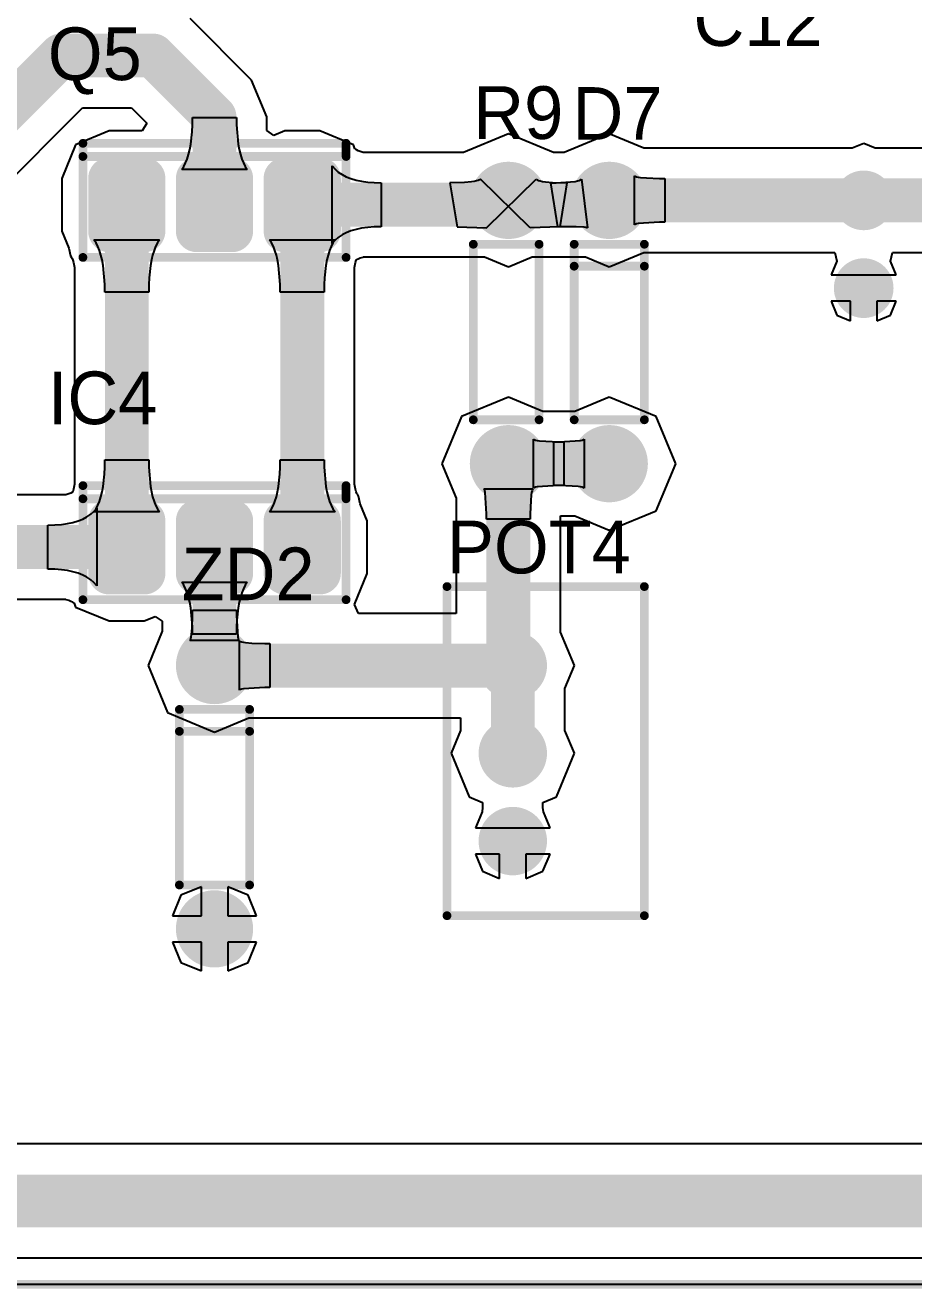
# Model space of a CAD drawing. Extents: x 0.99 to 6.92, y 0.99 to 4.95.
# Drawn here: x 4.919 to 5.932, y 0.995 to 2.434 of the extents above; entities that cross this region are included whole.
import ezdxf

# ---------------------------------------------------------------- set-up
doc = ezdxf.new("R2010")
doc.units = 0
doc.header["$MEASUREMENT"] = 0
for name, color, linetype in [('BOTTOMLAYER', 5, 'CONTINUOUS'), ('BOTTOMSOLDER', 6, 'CONTINUOUS'), ('MECHANICAL1', 6, 'CONTINUOUS'), ('MULTILAYER', 9, 'CONTINUOUS'), ('PADHOLELAYER', 156, 'CONTINUOUS'), ('TOPLAYER', 1, 'CONTINUOUS'), ('TOPOVERLAY', 2, 'CONTINUOUS'), ('TOPSOLDER', 216, 'CONTINUOUS')]:
    doc.layers.add(name, color=color, linetype=linetype)

msp = doc.modelspace()

# ---------------------------------------------------------------- linework, layer by layer
at = {"layer": 'BOTTOMLAYER'}
for p, q in [((5.1771, 2.3721), (5.1071, 2.4421)), ((5.1945, 2.33), (5.1771, 2.3721)), ((4.8321, 2.1879), (4.9847, 2.3405)), ((4.9847, 2.3405), (5.0403, 2.3405)), ((5.0403, 2.3405), (5.0579, 2.3229)), ((5.0579, 2.3229), (5.0525, 2.3141)), ((5.1095, 2.3132), (5.1099, 2.321)), ((5.1099, 2.321), (5.11, 2.3294)), ((5.11, 2.3294), (5.16, 2.3294)), ((5.16, 2.3294), (5.1601, 2.321)), ((5.1601, 2.321), (5.162, 2.2991)), ((5.1945, 2.3146), (5.1945, 2.33)), ((5.015, 2.3141), (4.9767, 2.2983)), ((5.0525, 2.3141), (5.015, 2.3141)), ((5.108, 2.2991), (5.1095, 2.3132)), ((5.2028, 2.3091), (5.1945, 2.3146)), ((5.215, 2.3141), (5.2028, 2.3091)), ((5.255, 2.3141), (5.215, 2.3141)), ((5.2933, 2.2983), (5.255, 2.3141)), ((5.47, 2.3108), (5.4187, 2.2895)), ((5.5213, 2.2895), (5.47, 2.3108)), ((5.585, 2.3108), (5.5337, 2.2895)), ((5.6242, 2.2945), (5.585, 2.3108)), ((4.9767, 2.2983), (4.9609, 2.26)), ((5.1055, 2.2873), (5.1069, 2.2929)), ((5.1069, 2.2929), (5.108, 2.2991)), ((5.162, 2.2991), (5.1631, 2.2929)), ((5.1631, 2.2929), (5.1645, 2.2873)), ((5.2951, 2.2939), (5.2933, 2.2983)), ((5.2953, 2.2936), (5.2951, 2.2939)), ((5.296, 2.2931), (5.2953, 2.2936)), ((5.297, 2.2924), (5.296, 2.2931)), ((5.2987, 2.2915), (5.297, 2.2924)), ((5.3011, 2.2905), (5.2987, 2.2915)), ((5.3043, 2.2896), (5.3011, 2.2905)), ((5.3045, 2.2895), (5.3043, 2.2896)), ((5.4187, 2.2895), (5.3045, 2.2895)), ((5.5337, 2.2895), (5.5213, 2.2895)), ((5.8619, 2.2945), (5.6242, 2.2945)), ((5.875, 2.2999), (5.8619, 2.2945)), ((5.8881, 2.2945), (5.875, 2.2999)), ((6.3458, 2.2945), (5.8881, 2.2945)), ((5.1, 2.2735), (5.1021, 2.2776)), ((5.1021, 2.2776), (5.1039, 2.2821)), ((5.1039, 2.2821), (5.1055, 2.2873)), ((5.1645, 2.2873), (5.1661, 2.2821)), ((5.1661, 2.2821), (5.1679, 2.2776)), ((5.1679, 2.2776), (5.17, 2.2735)), ((5.0976, 2.27), (5.1, 2.2735)), ((5.1724, 2.27), (5.0976, 2.27)), ((5.17, 2.2735), (5.1724, 2.27)), ((5.2692, 2.1858), (5.2692, 2.2742)), ((5.2692, 2.2742), (5.2724, 2.2705)), ((5.2724, 2.2705), (5.2761, 2.2673)), ((5.2761, 2.2673), (5.2804, 2.2644)), ((5.2804, 2.2644), (5.2852, 2.2619)), ((5.2852, 2.2619), (5.2905, 2.2598)), ((5.6136, 2.207), (5.6136, 2.263)), ((5.6136, 2.263), (5.6144, 2.2624)), ((5.6144, 2.2624), (5.6159, 2.2619)), ((5.6159, 2.2619), (5.6179, 2.2615)), ((5.6179, 2.2615), (5.6205, 2.2611)), ((5.6205, 2.2611), (5.6275, 2.2605)), ((5.6275, 2.2605), (5.6422, 2.26)), ((5.6422, 2.26), (5.6482, 2.26)), ((4.9609, 2.26), (4.9609, 2.2)), ((5.2905, 2.2598), (5.2964, 2.2581)), ((5.2964, 2.2581), (5.3027, 2.2567)), ((5.3027, 2.2567), (5.3096, 2.2558)), ((5.3096, 2.2558), (5.3171, 2.2552)), ((5.3171, 2.2552), (5.3251, 2.255)), ((5.3251, 2.255), (5.3251, 2.205)), ((5.4198, 2.2554), (5.4034, 2.255)), ((5.4034, 2.255), (5.4115, 2.205)), ((5.4279, 2.2561), (5.4198, 2.2554)), ((5.4311, 2.2565), (5.4279, 2.2561)), ((5.4337, 2.2571), (5.4311, 2.2565)), ((5.4357, 2.2577), (5.4337, 2.2571)), ((5.4372, 2.2584), (5.4357, 2.2577)), ((5.4382, 2.2592), (5.4372, 2.2584)), ((5.4948, 2.2036), (5.4382, 2.2592)), ((5.4452, 2.2036), (5.5018, 2.2592)), ((5.5018, 2.2592), (5.5028, 2.2584)), ((5.5028, 2.2584), (5.5043, 2.2577)), ((5.5043, 2.2577), (5.5063, 2.2571)), ((5.5063, 2.2571), (5.5089, 2.2565)), ((5.5089, 2.2565), (5.5121, 2.2561)), ((5.5121, 2.2561), (5.5202, 2.2554)), ((5.5265, 2.205), (5.5184, 2.255)), ((5.5184, 2.255), (5.5244, 2.255)), ((5.5202, 2.2554), (5.5366, 2.255)), ((5.5244, 2.255), (5.5461, 2.2565)), ((5.5366, 2.255), (5.5285, 2.205)), ((5.5461, 2.2565), (5.5487, 2.2571)), ((5.5487, 2.2571), (5.5507, 2.2577)), ((5.5507, 2.2577), (5.5522, 2.2584)), ((5.5522, 2.2584), (5.5532, 2.2592)), ((5.5532, 2.2592), (5.5602, 2.2036)), ((5.6482, 2.26), (5.6482, 2.21)), ((5.3027, 2.2033), (5.2964, 2.2019)), ((5.3096, 2.2042), (5.3027, 2.2033)), ((5.3171, 2.2048), (5.3096, 2.2042)), ((5.3251, 2.205), (5.3171, 2.2048)), ((5.4115, 2.205), (5.4452, 2.2036)), ((5.5285, 2.205), (5.4948, 2.2036)), ((5.5472, 2.2048), (5.5265, 2.205)), ((5.5564, 2.2043), (5.5472, 2.2048)), ((5.5583, 2.2041), (5.5564, 2.2043)), ((5.5595, 2.2039), (5.5583, 2.2041)), ((5.5602, 2.2036), (5.5595, 2.2039)), ((5.6144, 2.2076), (5.6136, 2.207)), ((5.6159, 2.2081), (5.6144, 2.2076)), ((5.6179, 2.2085), (5.6159, 2.2081)), ((5.6422, 2.21), (5.6179, 2.2085)), ((5.6482, 2.21), (5.6422, 2.21)), ((4.9609, 2.2), (4.9689, 2.1806)), ((5, 2.1865), (4.9976, 2.19)), ((4.9976, 2.19), (5.0724, 2.19)), ((5.0724, 2.19), (5.07, 2.1865)), ((5.2, 2.1865), (5.1976, 2.19)), ((5.1976, 2.19), (5.2724, 2.19)), ((5.2724, 2.1895), (5.2692, 2.1858)), ((5.2724, 2.19), (5.27, 2.1865)), ((5.2761, 2.1927), (5.2724, 2.1895)), ((5.2804, 2.1956), (5.2761, 2.1927)), ((5.2852, 2.1981), (5.2804, 2.1956)), ((5.2905, 2.2002), (5.2852, 2.1981)), ((5.2964, 2.2019), (5.2905, 2.2002)), ((4.9689, 2.1806), (4.9707, 2.1719)), ((5.0021, 2.1824), (5, 2.1865)), ((5.0039, 2.1779), (5.0021, 2.1824)), ((5.0055, 2.1727), (5.0039, 2.1779)), ((5.0661, 2.1779), (5.0645, 2.1727)), ((5.0679, 2.1824), (5.0661, 2.1779)), ((5.07, 2.1865), (5.0679, 2.1824)), ((5.2021, 2.1824), (5.2, 2.1865)), ((5.2039, 2.1779), (5.2021, 2.1824)), ((5.2055, 2.1727), (5.2039, 2.1779)), ((5.2661, 2.1779), (5.2645, 2.1727)), ((5.2679, 2.1824), (5.2661, 2.1779)), ((5.27, 2.1865), (5.2679, 2.1824)), ((5.585, 2.1592), (5.6242, 2.1755)), ((5.6242, 2.1755), (5.842, 2.1755)), ((5.842, 2.1755), (5.8444, 2.1656)), ((5.9056, 2.1656), (5.908, 2.1755)), ((5.908, 2.1755), (6.3458, 2.1755)), ((4.9707, 2.1719), (4.972, 2.1699)), ((4.972, 2.1699), (4.9726, 2.1688)), ((4.9726, 2.1688), (4.9734, 2.1669)), ((4.9734, 2.1669), (4.9742, 2.1641)), ((4.9742, 2.1641), (4.9751, 2.1604)), ((4.9751, 2.1604), (4.9755, 2.1584)), ((5.0069, 2.1671), (5.0055, 2.1727)), ((5.008, 2.1609), (5.0069, 2.1671)), ((5.0099, 2.139), (5.008, 2.1609)), ((5.062, 2.1609), (5.0605, 2.1468)), ((5.0631, 2.1671), (5.062, 2.1609)), ((5.0645, 2.1727), (5.0631, 2.1671)), ((5.2069, 2.1671), (5.2055, 2.1727)), ((5.208, 2.1609), (5.2069, 2.1671)), ((5.2099, 2.139), (5.208, 2.1609)), ((5.262, 2.1609), (5.2605, 2.1468)), ((5.2631, 2.1671), (5.262, 2.1609)), ((5.2645, 2.1727), (5.2631, 2.1671)), ((5.2945, 2.1584), (5.2949, 2.1604)), ((5.2949, 2.1604), (5.2958, 2.1641)), ((5.2958, 2.1641), (5.2966, 2.1669)), ((5.2966, 2.1669), (5.2969, 2.1676)), ((5.2969, 2.1676), (5.297, 2.1676)), ((5.297, 2.1676), (5.2987, 2.1685)), ((5.2987, 2.1685), (5.3011, 2.1695)), ((5.3011, 2.1695), (5.3043, 2.1704)), ((5.3043, 2.1704), (5.3045, 2.1705)), ((5.3045, 2.1705), (5.4429, 2.1705)), ((5.4429, 2.1705), (5.47, 2.1592)), ((5.47, 2.1592), (5.4971, 2.1705)), ((5.4971, 2.1705), (5.5579, 2.1705)), ((5.5579, 2.1705), (5.585, 2.1592)), ((5.8444, 2.1656), (5.8379, 2.15)), ((5.9121, 2.15), (5.9056, 2.1656)), ((4.9755, 2.1584), (4.9755, 1.9116)), ((5.0605, 2.1468), (5.0601, 2.139)), ((5.2605, 2.1468), (5.2601, 2.139)), ((5.2945, 1.9116), (5.2945, 2.1584)), ((5.8379, 2.15), (5.9121, 2.15)), ((5.01, 2.1306), (5.0099, 2.139)), ((5.06, 2.1306), (5.01, 2.1306)), ((5.0601, 2.139), (5.06, 2.1306)), ((5.21, 2.1306), (5.2099, 2.139)), ((5.26, 2.1306), (5.21, 2.1306)), ((5.2601, 2.139), (5.26, 2.1306)), ((5.86, 2.12), (5.8379, 2.12)), ((5.8379, 2.12), (5.8444, 2.1044)), ((5.86, 2.0979), (5.86, 2.12)), ((5.9121, 2.12), (5.89, 2.12)), ((5.89, 2.12), (5.89, 2.0979)), ((5.9056, 2.1044), (5.9121, 2.12)), ((5.8444, 2.1044), (5.86, 2.0979)), ((5.89, 2.0979), (5.9056, 2.1044)), ((5.47, 2.0108), (5.4164, 1.9886)), ((5.5092, 1.9945), (5.47, 2.0108)), ((5.585, 2.0108), (5.5458, 1.9945)), ((5.6386, 1.9886), (5.585, 2.0108)), ((5.4164, 1.9886), (5.3942, 1.935)), ((5.5458, 1.9945), (5.5092, 1.9945)), ((5.6608, 1.935), (5.6386, 1.9886)), ((5.4986, 1.907), (5.4986, 1.963)), ((5.4986, 1.963), (5.4994, 1.9624)), ((5.4994, 1.9624), (5.5009, 1.9619)), ((5.5009, 1.9619), (5.5029, 1.9615)), ((5.5029, 1.9615), (5.5055, 1.9611)), ((5.5055, 1.9611), (5.5125, 1.9605)), ((5.5125, 1.9605), (5.5272, 1.96)), ((5.5218, 1.91), (5.5218, 1.96)), ((5.5218, 1.96), (5.5278, 1.96)), ((5.5272, 1.96), (5.5332, 1.96)), ((5.5278, 1.96), (5.5521, 1.9615)), ((5.5332, 1.96), (5.5332, 1.91)), ((5.5521, 1.9615), (5.5541, 1.9619)), ((5.5541, 1.9619), (5.5556, 1.9624)), ((5.5556, 1.9624), (5.5564, 1.963)), ((5.5564, 1.963), (5.5564, 1.907)), ((5.0095, 1.9232), (5.0099, 1.931)), ((5.0099, 1.931), (5.01, 1.9394)), ((5.01, 1.9394), (5.06, 1.9394)), ((5.06, 1.9394), (5.0601, 1.931)), ((5.0601, 1.931), (5.062, 1.9091)), ((5.2095, 1.9232), (5.2099, 1.931)), ((5.2099, 1.931), (5.21, 1.9394)), ((5.21, 1.9394), (5.26, 1.9394)), ((5.26, 1.9394), (5.2601, 1.931)), ((5.2601, 1.931), (5.262, 1.9091)), ((5.3942, 1.935), (5.4105, 1.8958)), ((5.6386, 1.8814), (5.6608, 1.935)), ((5.008, 1.9091), (5.0095, 1.9232)), ((5.208, 1.9091), (5.2095, 1.9232)), ((4.9689, 1.9005), (4.9657, 1.8996)), ((4.9713, 1.9015), (4.9689, 1.9005)), ((4.973, 1.9024), (4.9713, 1.9015)), ((4.9731, 1.9024), (4.973, 1.9024)), ((4.9734, 1.9031), (4.9731, 1.9024)), ((4.9742, 1.9059), (4.9734, 1.9031)), ((4.9751, 1.9096), (4.9742, 1.9059)), ((4.9755, 1.9116), (4.9751, 1.9096)), ((5.0055, 1.8973), (5.0069, 1.9029)), ((5.0069, 1.9029), (5.008, 1.9091)), ((5.062, 1.9091), (5.0631, 1.9029)), ((5.0631, 1.9029), (5.0645, 1.8973)), ((5.2055, 1.8973), (5.2069, 1.9029)), ((5.2069, 1.9029), (5.208, 1.9091)), ((5.262, 1.9091), (5.2631, 1.9029)), ((5.2631, 1.9029), (5.2645, 1.8973)), ((5.2949, 1.9096), (5.2945, 1.9116)), ((5.2958, 1.9059), (5.2949, 1.9096)), ((5.2966, 1.9031), (5.2958, 1.9059)), ((5.2974, 1.9012), (5.2966, 1.9031)), ((5.298, 1.9001), (5.2974, 1.9012)), ((5.4426, 1.9056), (5.442, 1.9064)), ((5.442, 1.9064), (5.498, 1.9064)), ((5.4431, 1.9041), (5.4426, 1.9056)), ((5.4435, 1.9021), (5.4431, 1.9041)), ((5.445, 1.8778), (5.4435, 1.9021)), ((5.4965, 1.9021), (5.4961, 1.8995)), ((5.4969, 1.9041), (5.4965, 1.9021)), ((5.4974, 1.9056), (5.4969, 1.9041)), ((5.498, 1.9064), (5.4974, 1.9056)), ((5.4994, 1.9076), (5.4986, 1.907)), ((5.5009, 1.9081), (5.4994, 1.9076)), ((5.5029, 1.9085), (5.5009, 1.9081)), ((5.5272, 1.91), (5.5029, 1.9085)), ((5.5278, 1.91), (5.5218, 1.91)), ((5.5332, 1.91), (5.5272, 1.91)), ((5.5425, 1.9095), (5.5278, 1.91)), ((5.5495, 1.9089), (5.5425, 1.9095)), ((5.5521, 1.9085), (5.5495, 1.9089)), ((5.5541, 1.9081), (5.5521, 1.9085)), ((5.5556, 1.9076), (5.5541, 1.9081)), ((5.5564, 1.907), (5.5556, 1.9076)), ((4.9655, 1.8995), (4.4461, 1.8995)), ((4.9657, 1.8996), (4.9655, 1.8995)), ((5, 1.8835), (5.0021, 1.8876)), ((5.0021, 1.8876), (5.0039, 1.8921)), ((5.0039, 1.8921), (5.0055, 1.8973)), ((5.0645, 1.8973), (5.0661, 1.8921)), ((5.0661, 1.8921), (5.0679, 1.8876)), ((5.0679, 1.8876), (5.07, 1.8835)), ((5.2, 1.8835), (5.2021, 1.8876)), ((5.2021, 1.8876), (5.2039, 1.8921)), ((5.2039, 1.8921), (5.2055, 1.8973)), ((5.2645, 1.8973), (5.2661, 1.8921)), ((5.2661, 1.8921), (5.2679, 1.8876)), ((5.2679, 1.8876), (5.27, 1.8835)), ((5.2993, 1.8981), (5.298, 1.9001)), ((5.3011, 1.8894), (5.2993, 1.8981)), ((5.3091, 1.87), (5.3011, 1.8894)), ((5.4105, 1.8958), (5.4105, 1.7645)), ((5.4955, 1.8925), (5.495, 1.8778)), ((5.4961, 1.8995), (5.4955, 1.8925)), ((4.9795, 1.8698), (4.9848, 1.8719)), ((4.9848, 1.8719), (4.9896, 1.8744)), ((4.9896, 1.8744), (4.9939, 1.8773)), ((4.9939, 1.8773), (4.9976, 1.8805)), ((4.9976, 1.8805), (5.0008, 1.8842)), ((4.9976, 1.88), (5, 1.8835)), ((5.0724, 1.88), (4.9976, 1.88)), ((5.0008, 1.8842), (5.0008, 1.7958)), ((5.07, 1.8835), (5.0724, 1.88)), ((5.1976, 1.88), (5.2, 1.8835)), ((5.2724, 1.88), (5.1976, 1.88)), ((5.27, 1.8835), (5.2724, 1.88)), ((5.445, 1.8718), (5.445, 1.8778)), ((5.495, 1.8718), (5.445, 1.8718)), ((5.495, 1.8778), (5.495, 1.8718)), ((5.5295, 1.7432), (5.5295, 1.8755)), ((5.5295, 1.8755), (5.5458, 1.8755)), ((5.5458, 1.8755), (5.585, 1.8592)), ((5.585, 1.8592), (5.6386, 1.8814)), ((4.9449, 1.865), (4.9529, 1.8652)), ((4.9449, 1.815), (4.9449, 1.865)), ((4.9529, 1.8652), (4.9604, 1.8658)), ((4.9604, 1.8658), (4.9673, 1.8667)), ((4.9673, 1.8667), (4.9736, 1.8681)), ((4.9736, 1.8681), (4.9795, 1.8698)), ((5.3091, 1.81), (5.3091, 1.87)), ((4.9529, 1.8148), (4.9449, 1.815)), ((4.9604, 1.8142), (4.9529, 1.8148)), ((4.9673, 1.8133), (4.9604, 1.8142)), ((4.9736, 1.8119), (4.9673, 1.8133)), ((4.9795, 1.8102), (4.9736, 1.8119)), ((4.9848, 1.8081), (4.9795, 1.8102)), ((4.9896, 1.8056), (4.9848, 1.8081)), ((4.9939, 1.8027), (4.9896, 1.8056)), ((4.9976, 1.7995), (4.9939, 1.8027)), ((5.0008, 1.7958), (4.9976, 1.7995)), ((5.1, 1.7965), (5.0976, 1.8)), ((5.0976, 1.8), (5.1724, 1.8)), ((5.1724, 1.8), (5.17, 1.7965)), ((5.2944, 1.7745), (5.3091, 1.81)), ((5.1021, 1.7924), (5.1, 1.7965)), ((5.1039, 1.7879), (5.1021, 1.7924)), ((5.1055, 1.7827), (5.1039, 1.7879)), ((5.1661, 1.7879), (5.1645, 1.7827)), ((5.1679, 1.7924), (5.1661, 1.7879)), ((5.17, 1.7965), (5.1679, 1.7924)), ((4.8192, 1.7805), (4.9655, 1.7805)), ((4.9655, 1.7805), (4.9657, 1.7804)), ((4.9657, 1.7804), (4.9689, 1.7795)), ((4.9689, 1.7795), (4.9713, 1.7785)), ((4.9713, 1.7785), (4.973, 1.7776)), ((4.973, 1.7776), (4.974, 1.7769)), ((4.974, 1.7769), (4.9747, 1.7764)), ((4.9747, 1.7764), (4.9749, 1.7761)), ((4.9749, 1.7761), (4.9767, 1.7717)), ((4.9767, 1.7717), (5.015, 1.7559)), ((5.1069, 1.7771), (5.1055, 1.7827)), ((5.108, 1.7709), (5.1069, 1.7771)), ((5.1099, 1.749), (5.108, 1.7709)), ((5.162, 1.7709), (5.1605, 1.7568)), ((5.1631, 1.7771), (5.162, 1.7709)), ((5.1645, 1.7827), (5.1631, 1.7771)), ((5.2991, 1.7645), (5.2944, 1.7745)), ((5.055, 1.7559), (5.0672, 1.7609)), ((5.0672, 1.7609), (5.0755, 1.7554)), ((5.1095, 1.7475), (5.11, 1.7622)), ((5.11, 1.7682), (5.16, 1.7682)), ((5.11, 1.7622), (5.11, 1.7682)), ((5.16, 1.7682), (5.16, 1.7622)), ((5.16, 1.7622), (5.1615, 1.7379)), ((5.1605, 1.7568), (5.1601, 1.749)), ((5.4105, 1.7645), (5.2991, 1.7645)), ((5.015, 1.7559), (5.055, 1.7559)), ((5.0755, 1.7442), (5.0592, 1.705)), ((5.0755, 1.7554), (5.0755, 1.7442)), ((5.1089, 1.7405), (5.1095, 1.7475)), ((5.11, 1.7406), (5.1099, 1.749)), ((5.1601, 1.749), (5.16, 1.7406)), ((5.5454, 1.705), (5.5295, 1.7432)), ((5.107, 1.7336), (5.1076, 1.7344)), ((5.163, 1.7336), (5.107, 1.7336)), ((5.1076, 1.7344), (5.1081, 1.7359)), ((5.1081, 1.7359), (5.1085, 1.7379)), ((5.1085, 1.7379), (5.1089, 1.7405)), ((5.16, 1.7406), (5.11, 1.7406)), ((5.1615, 1.7379), (5.1619, 1.7359)), ((5.1619, 1.7359), (5.1624, 1.7344)), ((5.1624, 1.7344), (5.163, 1.7336)), ((5.1636, 1.677), (5.1636, 1.733)), ((5.1636, 1.733), (5.1644, 1.7324)), ((5.1644, 1.7324), (5.1659, 1.7319)), ((5.1659, 1.7319), (5.1679, 1.7315)), ((5.1679, 1.7315), (5.1705, 1.7311)), ((5.1705, 1.7311), (5.1775, 1.7305)), ((5.1775, 1.7305), (5.1922, 1.73)), ((5.1922, 1.73), (5.1982, 1.73)), ((5.1982, 1.73), (5.1982, 1.68)), ((5.0592, 1.705), (5.0814, 1.6514)), ((5.5345, 1.6789), (5.5454, 1.705)), ((5.1644, 1.6776), (5.1636, 1.677)), ((5.1659, 1.6781), (5.1644, 1.6776)), ((5.1679, 1.6785), (5.1659, 1.6781)), ((5.1922, 1.68), (5.1679, 1.6785)), ((5.1982, 1.68), (5.1922, 1.68)), ((5.5345, 1.6311), (5.5345, 1.6789)), ((5.0814, 1.6514), (5.135, 1.6292)), ((5.135, 1.6292), (5.1742, 1.6455)), ((5.1742, 1.6455), (5.4155, 1.6455)), ((5.4155, 1.6455), (5.4155, 1.6311)), ((5.4155, 1.6311), (5.4046, 1.605)), ((5.5454, 1.605), (5.5345, 1.6311)), ((5.4046, 1.605), (5.4253, 1.5553)), ((5.5247, 1.5553), (5.5454, 1.605)), ((5.4253, 1.5553), (5.4406, 1.5489)), ((5.5094, 1.5489), (5.5247, 1.5553)), ((5.4406, 1.5431), (5.4401, 1.5383)), ((5.4406, 1.5489), (5.4406, 1.5431)), ((5.5094, 1.5431), (5.5094, 1.5489)), ((5.5099, 1.5383), (5.5094, 1.5431)), ((5.4401, 1.5383), (5.4325, 1.52)), ((5.5175, 1.52), (5.5099, 1.5383)), ((5.4325, 1.52), (5.5175, 1.52)), ((5.46, 1.49), (5.4325, 1.49)), ((5.4325, 1.49), (5.4406, 1.4706)), ((5.46, 1.4625), (5.46, 1.49)), ((5.5175, 1.49), (5.49, 1.49)), ((5.49, 1.49), (5.49, 1.4625)), ((5.5094, 1.4706), (5.5175, 1.49)), ((5.4406, 1.4706), (5.46, 1.4625)), ((5.49, 1.4625), (5.5094, 1.4706)), ((5.0967, 1.4433), (5.0871, 1.42)), ((5.12, 1.4529), (5.0967, 1.4433)), ((5.12, 1.42), (5.12, 1.4529)), ((5.1733, 1.4433), (5.15, 1.4529)), ((5.15, 1.4529), (5.15, 1.42)), ((5.1829, 1.42), (5.1733, 1.4433)), ((5.0871, 1.42), (5.12, 1.42)), ((5.15, 1.42), (5.1829, 1.42)), ((5.12, 1.39), (5.0871, 1.39)), ((5.0871, 1.39), (5.0967, 1.3667)), ((5.12, 1.3571), (5.12, 1.39)), ((5.1829, 1.39), (5.15, 1.39)), ((5.15, 1.39), (5.15, 1.3571)), ((5.1733, 1.3667), (5.1829, 1.39)), ((5.0967, 1.3667), (5.12, 1.3571)), ((5.15, 1.3571), (5.1733, 1.3667)), ((6.1698, 1.1599), (4.4519, 1.1599)), ((4.425, 1.0301), (6.67, 1.0301)), ((6.91, 1), (1, 1))]:
    msp.add_line(p, q, dxfattribs=at)
for points, const_width in [([(4.79, 2.23), (4.96, 2.4)], 0.05), ([(4.96, 2.4), (5.065, 2.4)], 0.05), ([(5.065, 2.4), (5.135, 2.33)], 0.05), ([(5.135, 2.23), (5.135, 2.33)], 0.05), ([(5.035, 1.84), (5.035, 2.23)], 0.05), ([(5.235, 1.84), (5.235, 2.23)], 0.05), ([(5.235, 2.23), (5.58, 2.23)], 0.05), ([(5.58, 2.23), (5.585, 2.235)], 0.05), ([(5.585, 2.235), (5.875, 2.235)], 0.05), ([(5.875, 2.235), (6.62, 2.235)], 0.05), ([(5.47, 1.935), (5.585, 1.935)], 0.05), ([(5.47, 1.71), (5.47, 1.935)], 0.05), ([(4.755, 1.84), (5.035, 1.84)], 0.05), ([(5.135, 1.705), (5.135, 1.84)], 0.05), ([(5.135, 1.705), (5.475, 1.705)], 0.05), ([(5.47, 1.71), (5.475, 1.705)], 0.05), ([(5.475, 1.605), (5.475, 1.705)], 0.05), ([(4.425, 1.095), (6.67, 1.095)], 0.06)]:
    msp.add_lwpolyline(points, dxfattribs=dict(at, const_width=const_width))
for points, const_width in [([(4.9475, 2.4, 1), (4.9725, 2.4, 1)], 0.025), ([(4.9475, 2.4, 1), (4.9725, 2.4, 1)], 0.025), ([(5.0525, 2.4, 1), (5.0775, 2.4, 1)], 0.025), ([(5.0525, 2.4, 1), (5.0775, 2.4, 1)], 0.025), ([(5.1225, 2.33, 1), (5.1475, 2.33, 1)], 0.025), ([(5.1225, 2.33, 1), (5.1475, 2.33, 1)], 0.025), ([(5.005, 2.26, 1), (5.025, 2.26, 1)], 0.02), ([(5.045, 2.26, 1), (5.065, 2.26, 1)], 0.02), ([(5.105, 2.26, 1), (5.125, 2.26, 1)], 0.02), ([(5.145, 2.26, 1), (5.165, 2.26, 1)], 0.02), ([(5.205, 2.26, 1), (5.225, 2.26, 1)], 0.02), ([(5.245, 2.26, 1), (5.265, 2.26, 1)], 0.02), ([(5.45, 2.235, 1), (5.49, 2.235, 1)], 0.04), ([(5.565, 2.235, 1), (5.605, 2.235, 1)], 0.04), ([(5.86, 2.235, 1), (5.89, 2.235, 1)], 0.03), ([(5.0225, 2.23, 1), (5.0475, 2.23, 1)], 0.025), ([(5.1225, 2.23, 1), (5.1475, 2.23, 1)], 0.025), ([(5.2225, 2.23, 1), (5.2475, 2.23, 1)], 0.025), ([(5.2225, 2.23, 1), (5.2475, 2.23, 1)], 0.025), ([(5.5675, 2.23, 1), (5.5925, 2.23, 1)], 0.025), ([(5.5675, 2.23, 1), (5.5925, 2.23, 1)], 0.025), ([(5.5725, 2.235, 1), (5.5975, 2.235, 1)], 0.025), ([(5.5725, 2.235, 1), (5.5975, 2.235, 1)], 0.025), ([(5.8625, 2.235, 1), (5.8875, 2.235, 1)], 0.025), ([(5.8625, 2.235, 1), (5.8875, 2.235, 1)], 0.025), ([(5.005, 2.2, 1), (5.025, 2.2, 1)], 0.02), ([(5.045, 2.2, 1), (5.065, 2.2, 1)], 0.02), ([(5.105, 2.2, 1), (5.125, 2.2, 1)], 0.02), ([(5.145, 2.2, 1), (5.165, 2.2, 1)], 0.02), ([(5.205, 2.2, 1), (5.225, 2.2, 1)], 0.02), ([(5.245, 2.2, 1), (5.265, 2.2, 1)], 0.02), ([(5.86, 2.135, 1), (5.89, 2.135, 1)], 0.03), ([(5.45, 1.935, 1), (5.49, 1.935, 1)], 0.04), ([(5.565, 1.935, 1), (5.605, 1.935, 1)], 0.04), ([(5.4575, 1.935, 1), (5.4825, 1.935, 1)], 0.025), ([(5.4575, 1.935, 1), (5.4825, 1.935, 1)], 0.025), ([(5.5725, 1.935, 1), (5.5975, 1.935, 1)], 0.025), ([(5.005, 1.87, 1), (5.025, 1.87, 1)], 0.02), ([(5.045, 1.87, 1), (5.065, 1.87, 1)], 0.02), ([(5.105, 1.87, 1), (5.125, 1.87, 1)], 0.02), ([(5.145, 1.87, 1), (5.165, 1.87, 1)], 0.02), ([(5.205, 1.87, 1), (5.225, 1.87, 1)], 0.02), ([(5.245, 1.87, 1), (5.265, 1.87, 1)], 0.02), ([(5.0225, 1.84, 1), (5.0475, 1.84, 1)], 0.025), ([(5.0225, 1.84, 1), (5.0475, 1.84, 1)], 0.025), ([(5.1225, 1.84, 1), (5.1475, 1.84, 1)], 0.025), ([(5.2225, 1.84, 1), (5.2475, 1.84, 1)], 0.025), ([(5.005, 1.81, 1), (5.025, 1.81, 1)], 0.02), ([(5.045, 1.81, 1), (5.065, 1.81, 1)], 0.02), ([(5.105, 1.81, 1), (5.125, 1.81, 1)], 0.02), ([(5.145, 1.81, 1), (5.165, 1.81, 1)], 0.02), ([(5.205, 1.81, 1), (5.225, 1.81, 1)], 0.02), ([(5.245, 1.81, 1), (5.265, 1.81, 1)], 0.02), ([(5.115, 1.705, 1), (5.155, 1.705, 1)], 0.04), ([(5.1225, 1.705, 1), (5.1475, 1.705, 1)], 0.025), ([(5.1225, 1.705, 1), (5.1475, 1.705, 1)], 0.025), ([(5.4575, 1.705, 1), (5.4925, 1.705, 1)], 0.035), ([(5.4575, 1.71, 1), (5.4825, 1.71, 1)], 0.025), ([(5.4575, 1.71, 1), (5.4825, 1.71, 1)], 0.025), ([(5.4625, 1.705, 1), (5.4875, 1.705, 1)], 0.025), ([(5.4625, 1.705, 1), (5.4875, 1.705, 1)], 0.025), ([(5.4625, 1.705, 1), (5.4875, 1.705, 1)], 0.025), ([(5.4575, 1.605, 1), (5.4925, 1.605, 1)], 0.035), ([(5.4625, 1.605, 1), (5.4875, 1.605, 1)], 0.025), ([(5.4575, 1.505, 1), (5.4925, 1.505, 1)], 0.035), ([(5.115, 1.405, 1), (5.155, 1.405, 1)], 0.04)]:
    msp.add_lwpolyline(points, format="xyb", close=True, dxfattribs=dict(at, const_width=const_width))
for points in [[(5.015, 2.18), (5.055, 2.18), (5.015, 2.28), (5.055, 2.28)], [(5.115, 2.18), (5.155, 2.18), (5.115, 2.28), (5.155, 2.28)], [(5.215, 2.18), (5.255, 2.18), (5.215, 2.28), (5.255, 2.28)], [(4.995, 2.2), (5.075, 2.2), (4.995, 2.26), (5.075, 2.26)], [(5.095, 2.2), (5.175, 2.2), (5.095, 2.26), (5.175, 2.26)], [(5.195, 2.2), (5.275, 2.2), (5.195, 2.26), (5.275, 2.26)], [(5.015, 1.79), (5.055, 1.79), (5.015, 1.89), (5.055, 1.89)], [(5.115, 1.79), (5.155, 1.79), (5.115, 1.89), (5.155, 1.89)], [(5.215, 1.79), (5.255, 1.79), (5.215, 1.89), (5.255, 1.89)], [(4.995, 1.81), (5.075, 1.81), (4.995, 1.87), (5.075, 1.87)], [(5.095, 1.81), (5.175, 1.81), (5.095, 1.87), (5.175, 1.87)], [(5.195, 1.81), (5.275, 1.81), (5.195, 1.87), (5.275, 1.87)]]:
    msp.add_solid(points, dxfattribs=at)
at = {"layer": 'BOTTOMSOLDER'}
for points, const_width in [([(5.003, 2.26, 1), (5.027, 2.26, 1)], 0.024), ([(5.043, 2.26, 1), (5.067, 2.26, 1)], 0.024), ([(5.103, 2.26, 1), (5.127, 2.26, 1)], 0.024), ([(5.143, 2.26, 1), (5.167, 2.26, 1)], 0.024), ([(5.203, 2.26, 1), (5.227, 2.26, 1)], 0.024), ([(5.243, 2.26, 1), (5.267, 2.26, 1)], 0.024), ([(5.448, 2.235, 1), (5.492, 2.235, 1)], 0.044), ([(5.563, 2.235, 1), (5.607, 2.235, 1)], 0.044), ([(5.858, 2.235, 1), (5.892, 2.235, 1)], 0.034), ([(5.003, 2.2, 1), (5.027, 2.2, 1)], 0.024), ([(5.043, 2.2, 1), (5.067, 2.2, 1)], 0.024), ([(5.103, 2.2, 1), (5.127, 2.2, 1)], 0.024), ([(5.143, 2.2, 1), (5.167, 2.2, 1)], 0.024), ([(5.203, 2.2, 1), (5.227, 2.2, 1)], 0.024), ([(5.243, 2.2, 1), (5.267, 2.2, 1)], 0.024), ([(5.858, 2.135, 1), (5.892, 2.135, 1)], 0.034), ([(5.448, 1.935, 1), (5.492, 1.935, 1)], 0.044), ([(5.563, 1.935, 1), (5.607, 1.935, 1)], 0.044), ([(5.003, 1.87, 1), (5.027, 1.87, 1)], 0.024), ([(5.043, 1.87, 1), (5.067, 1.87, 1)], 0.024), ([(5.103, 1.87, 1), (5.127, 1.87, 1)], 0.024), ([(5.143, 1.87, 1), (5.167, 1.87, 1)], 0.024), ([(5.203, 1.87, 1), (5.227, 1.87, 1)], 0.024), ([(5.243, 1.87, 1), (5.267, 1.87, 1)], 0.024), ([(5.003, 1.81, 1), (5.027, 1.81, 1)], 0.024), ([(5.043, 1.81, 1), (5.067, 1.81, 1)], 0.024), ([(5.103, 1.81, 1), (5.127, 1.81, 1)], 0.024), ([(5.143, 1.81, 1), (5.167, 1.81, 1)], 0.024), ([(5.203, 1.81, 1), (5.227, 1.81, 1)], 0.024), ([(5.243, 1.81, 1), (5.267, 1.81, 1)], 0.024), ([(5.113, 1.705, 1), (5.157, 1.705, 1)], 0.044), ([(5.4555, 1.705, 1), (5.4945, 1.705, 1)], 0.039), ([(5.4555, 1.605, 1), (5.4945, 1.605, 1)], 0.039), ([(5.4555, 1.505, 1), (5.4945, 1.505, 1)], 0.039), ([(5.113, 1.405, 1), (5.157, 1.405, 1)], 0.044)]:
    msp.add_lwpolyline(points, format="xyb", close=True, dxfattribs=dict(at, const_width=const_width))
for points in [[(5.015, 2.176), (5.055, 2.176), (5.015, 2.284), (5.055, 2.284)], [(5.115, 2.176), (5.155, 2.176), (5.115, 2.284), (5.155, 2.284)], [(5.215, 2.176), (5.255, 2.176), (5.215, 2.284), (5.255, 2.284)], [(4.991, 2.2), (5.079, 2.2), (4.991, 2.26), (5.079, 2.26)], [(5.091, 2.2), (5.179, 2.2), (5.091, 2.26), (5.179, 2.26)], [(5.191, 2.2), (5.279, 2.2), (5.191, 2.26), (5.279, 2.26)], [(5.015, 1.786), (5.055, 1.786), (5.015, 1.894), (5.055, 1.894)], [(5.115, 1.786), (5.155, 1.786), (5.115, 1.894), (5.155, 1.894)], [(5.215, 1.786), (5.255, 1.786), (5.215, 1.894), (5.255, 1.894)], [(4.991, 1.81), (5.079, 1.81), (4.991, 1.87), (5.079, 1.87)], [(5.091, 1.81), (5.179, 1.81), (5.091, 1.87), (5.179, 1.87)], [(5.191, 1.81), (5.279, 1.81), (5.191, 1.87), (5.279, 1.87)]]:
    msp.add_solid(points, dxfattribs=at)
at = {"layer": 'MECHANICAL1', "const_width": 0.01}
msp.add_lwpolyline([(1, 1), (6.91, 1)], dxfattribs=at)
at = {"layer": 'MULTILAYER'}
for points, const_width in [([(5.005, 2.26, 1), (5.025, 2.26, 1)], 0.02), ([(5.045, 2.26, 1), (5.065, 2.26, 1)], 0.02), ([(5.105, 2.26, 1), (5.125, 2.26, 1)], 0.02), ([(5.145, 2.26, 1), (5.165, 2.26, 1)], 0.02), ([(5.205, 2.26, 1), (5.225, 2.26, 1)], 0.02), ([(5.245, 2.26, 1), (5.265, 2.26, 1)], 0.02), ([(5.45, 2.235, 1), (5.49, 2.235, 1)], 0.04), ([(5.565, 2.235, 1), (5.605, 2.235, 1)], 0.04), ([(5.86, 2.235, 1), (5.89, 2.235, 1)], 0.03), ([(5.005, 2.2, 1), (5.025, 2.2, 1)], 0.02), ([(5.045, 2.2, 1), (5.065, 2.2, 1)], 0.02), ([(5.105, 2.2, 1), (5.125, 2.2, 1)], 0.02), ([(5.145, 2.2, 1), (5.165, 2.2, 1)], 0.02), ([(5.205, 2.2, 1), (5.225, 2.2, 1)], 0.02), ([(5.245, 2.2, 1), (5.265, 2.2, 1)], 0.02), ([(5.86, 2.135, 1), (5.89, 2.135, 1)], 0.03), ([(5.45, 1.935, 1), (5.49, 1.935, 1)], 0.04), ([(5.565, 1.935, 1), (5.605, 1.935, 1)], 0.04), ([(5.005, 1.87, 1), (5.025, 1.87, 1)], 0.02), ([(5.045, 1.87, 1), (5.065, 1.87, 1)], 0.02), ([(5.105, 1.87, 1), (5.125, 1.87, 1)], 0.02), ([(5.145, 1.87, 1), (5.165, 1.87, 1)], 0.02), ([(5.205, 1.87, 1), (5.225, 1.87, 1)], 0.02), ([(5.245, 1.87, 1), (5.265, 1.87, 1)], 0.02), ([(5.005, 1.81, 1), (5.025, 1.81, 1)], 0.02), ([(5.045, 1.81, 1), (5.065, 1.81, 1)], 0.02), ([(5.105, 1.81, 1), (5.125, 1.81, 1)], 0.02), ([(5.145, 1.81, 1), (5.165, 1.81, 1)], 0.02), ([(5.205, 1.81, 1), (5.225, 1.81, 1)], 0.02), ([(5.245, 1.81, 1), (5.265, 1.81, 1)], 0.02), ([(5.115, 1.705, 1), (5.155, 1.705, 1)], 0.04), ([(5.4575, 1.705, 1), (5.4925, 1.705, 1)], 0.035), ([(5.4575, 1.605, 1), (5.4925, 1.605, 1)], 0.035), ([(5.4575, 1.505, 1), (5.4925, 1.505, 1)], 0.035), ([(5.115, 1.405, 1), (5.155, 1.405, 1)], 0.04)]:
    msp.add_lwpolyline(points, format="xyb", close=True, dxfattribs=dict(at, const_width=const_width))
for points in [[(5.015, 2.18), (5.055, 2.18), (5.015, 2.28), (5.055, 2.28)], [(5.115, 2.18), (5.155, 2.18), (5.115, 2.28), (5.155, 2.28)], [(5.215, 2.18), (5.255, 2.18), (5.215, 2.28), (5.255, 2.28)], [(4.995, 2.2), (5.075, 2.2), (4.995, 2.26), (5.075, 2.26)], [(5.095, 2.2), (5.175, 2.2), (5.095, 2.26), (5.175, 2.26)], [(5.195, 2.2), (5.275, 2.2), (5.195, 2.26), (5.275, 2.26)], [(5.015, 1.79), (5.055, 1.79), (5.015, 1.89), (5.055, 1.89)], [(5.115, 1.79), (5.155, 1.79), (5.115, 1.89), (5.155, 1.89)], [(5.215, 1.79), (5.255, 1.79), (5.215, 1.89), (5.255, 1.89)], [(4.995, 1.81), (5.075, 1.81), (4.995, 1.87), (5.075, 1.87)], [(5.095, 1.81), (5.175, 1.81), (5.095, 1.87), (5.175, 1.87)], [(5.195, 1.81), (5.275, 1.81), (5.195, 1.87), (5.275, 1.87)]]:
    msp.add_solid(points, dxfattribs=at)
at = {"layer": 'PADHOLELAYER'}
for points, const_width in [([(5.8675, 2.235, 1), (5.8825, 2.235, 1)], 0.015), ([(5.0297, 2.23, 1), (5.0403, 2.23, 1)], 0.0105), ([(5.1297, 2.23, 1), (5.1402, 2.23, 1)], 0.0105), ([(5.2298, 2.23, 1), (5.2402, 2.23, 1)], 0.0105), ([(5.4648, 2.235, 1), (5.4752, 2.235, 1)], 0.0105), ([(5.5797, 2.235, 1), (5.5903, 2.235, 1)], 0.0105), ([(5.8675, 2.135, 1), (5.8825, 2.135, 1)], 0.015), ([(5.4648, 1.935, 1), (5.4752, 1.935, 1)], 0.0105), ([(5.5797, 1.935, 1), (5.5903, 1.935, 1)], 0.0105), ([(5.0297, 1.84, 1), (5.0403, 1.84, 1)], 0.0105), ([(5.1297, 1.84, 1), (5.1402, 1.84, 1)], 0.0105), ([(5.2298, 1.84, 1), (5.2402, 1.84, 1)], 0.0105), ([(5.1297, 1.705, 1), (5.1402, 1.705, 1)], 0.0105), ([(5.4698, 1.705, 1), (5.4802, 1.705, 1)], 0.0105), ([(5.4698, 1.605, 1), (5.4802, 1.605, 1)], 0.0105), ([(5.4698, 1.505, 1), (5.4802, 1.505, 1)], 0.0105), ([(5.1297, 1.405, 1), (5.1402, 1.405, 1)], 0.0105)]:
    msp.add_lwpolyline(points, format="xyb", close=True, dxfattribs=dict(at, const_width=const_width))
at = {"layer": 'TOPLAYER'}
for points, const_width in [([(5.005, 2.26, 1), (5.025, 2.26, 1)], 0.02), ([(5.045, 2.26, 1), (5.065, 2.26, 1)], 0.02), ([(5.105, 2.26, 1), (5.125, 2.26, 1)], 0.02), ([(5.145, 2.26, 1), (5.165, 2.26, 1)], 0.02), ([(5.205, 2.26, 1), (5.225, 2.26, 1)], 0.02), ([(5.245, 2.26, 1), (5.265, 2.26, 1)], 0.02), ([(5.45, 2.235, 1), (5.49, 2.235, 1)], 0.04), ([(5.565, 2.235, 1), (5.605, 2.235, 1)], 0.04), ([(5.86, 2.235, 1), (5.89, 2.235, 1)], 0.03), ([(5.005, 2.2, 1), (5.025, 2.2, 1)], 0.02), ([(5.045, 2.2, 1), (5.065, 2.2, 1)], 0.02), ([(5.105, 2.2, 1), (5.125, 2.2, 1)], 0.02), ([(5.145, 2.2, 1), (5.165, 2.2, 1)], 0.02), ([(5.205, 2.2, 1), (5.225, 2.2, 1)], 0.02), ([(5.245, 2.2, 1), (5.265, 2.2, 1)], 0.02), ([(5.86, 2.135, 1), (5.89, 2.135, 1)], 0.03), ([(5.45, 1.935, 1), (5.49, 1.935, 1)], 0.04), ([(5.565, 1.935, 1), (5.605, 1.935, 1)], 0.04), ([(5.005, 1.87, 1), (5.025, 1.87, 1)], 0.02), ([(5.045, 1.87, 1), (5.065, 1.87, 1)], 0.02), ([(5.105, 1.87, 1), (5.125, 1.87, 1)], 0.02), ([(5.145, 1.87, 1), (5.165, 1.87, 1)], 0.02), ([(5.205, 1.87, 1), (5.225, 1.87, 1)], 0.02), ([(5.245, 1.87, 1), (5.265, 1.87, 1)], 0.02), ([(5.005, 1.81, 1), (5.025, 1.81, 1)], 0.02), ([(5.045, 1.81, 1), (5.065, 1.81, 1)], 0.02), ([(5.105, 1.81, 1), (5.125, 1.81, 1)], 0.02), ([(5.145, 1.81, 1), (5.165, 1.81, 1)], 0.02), ([(5.205, 1.81, 1), (5.225, 1.81, 1)], 0.02), ([(5.245, 1.81, 1), (5.265, 1.81, 1)], 0.02), ([(5.115, 1.705, 1), (5.155, 1.705, 1)], 0.04), ([(5.4575, 1.705, 1), (5.4925, 1.705, 1)], 0.035), ([(5.4575, 1.605, 1), (5.4925, 1.605, 1)], 0.035), ([(5.4575, 1.505, 1), (5.4925, 1.505, 1)], 0.035), ([(5.115, 1.405, 1), (5.155, 1.405, 1)], 0.04)]:
    msp.add_lwpolyline(points, format="xyb", close=True, dxfattribs=dict(at, const_width=const_width))
for points in [[(5.015, 2.18), (5.055, 2.18), (5.015, 2.28), (5.055, 2.28)], [(5.115, 2.18), (5.155, 2.18), (5.115, 2.28), (5.155, 2.28)], [(5.215, 2.18), (5.255, 2.18), (5.215, 2.28), (5.255, 2.28)], [(4.995, 2.2), (5.075, 2.2), (4.995, 2.26), (5.075, 2.26)], [(5.095, 2.2), (5.175, 2.2), (5.095, 2.26), (5.175, 2.26)], [(5.195, 2.2), (5.275, 2.2), (5.195, 2.26), (5.275, 2.26)], [(5.015, 1.79), (5.055, 1.79), (5.015, 1.89), (5.055, 1.89)], [(5.115, 1.79), (5.155, 1.79), (5.115, 1.89), (5.155, 1.89)], [(5.215, 1.79), (5.255, 1.79), (5.215, 1.89), (5.255, 1.89)], [(4.995, 1.81), (5.075, 1.81), (4.995, 1.87), (5.075, 1.87)], [(5.095, 1.81), (5.175, 1.81), (5.095, 1.87), (5.175, 1.87)], [(5.195, 1.81), (5.275, 1.81), (5.195, 1.87), (5.275, 1.87)]]:
    msp.add_solid(points, dxfattribs=at)
at = {"layer": 'TOPOVERLAY', "const_width": 0.01}
for points in [[(4.985, 2.17), (4.985, 2.3)], [(4.985, 2.3), (5.285, 2.3)], [(5.285, 2.17), (5.285, 2.3)], [(5.285, 2.285), (5.285, 2.3)], [(4.985, 2.285), (5.285, 2.285)], [(5.43, 1.985), (5.43, 2.185)], [(5.43, 2.185), (5.505, 2.185)], [(5.505, 1.985), (5.505, 2.185)], [(5.545, 1.985), (5.545, 2.185)], [(5.545, 2.185), (5.625, 2.185)], [(5.625, 1.985), (5.625, 2.185)], [(4.985, 2.17), (5.285, 2.17)], [(5.545, 2.16), (5.625, 2.16)], [(5.43, 1.985), (5.505, 1.985)], [(5.545, 1.985), (5.625, 1.985)], [(4.985, 1.78), (4.985, 1.91)], [(4.985, 1.91), (5.285, 1.91)], [(5.285, 1.78), (5.285, 1.91)], [(5.285, 1.895), (5.285, 1.91)], [(4.985, 1.895), (5.285, 1.895)], [(5.4, 1.42), (5.4, 1.795)], [(5.4, 1.795), (5.625, 1.795)], [(5.625, 1.42), (5.625, 1.795)], [(4.985, 1.78), (5.285, 1.78)], [(5.095, 1.455), (5.095, 1.655)], [(5.095, 1.655), (5.175, 1.655)], [(5.175, 1.455), (5.175, 1.655)], [(5.095, 1.63), (5.175, 1.63)], [(5.095, 1.455), (5.175, 1.455)], [(5.4, 1.42), (5.625, 1.42)]]:
    msp.add_lwpolyline(points, dxfattribs=at)
at = {"layer": 'TOPOVERLAY', "const_width": 0.005}
for points in [[(4.9825, 2.3, 1), (4.9875, 2.3, 1)], [(4.9825, 2.3, 1), (4.9875, 2.3, 1)], [(5.2825, 2.3, 1), (5.2875, 2.3, 1)], [(5.2825, 2.3, 1), (5.2875, 2.3, 1)], [(5.2825, 2.3, 1), (5.2875, 2.3, 1)], [(4.9825, 2.285, 1), (4.9875, 2.285, 1)], [(5.2825, 2.285, 1), (5.2875, 2.285, 1)], [(5.2825, 2.285, 1), (5.2875, 2.285, 1)], [(5.4275, 2.185, 1), (5.4325, 2.185, 1)], [(5.4275, 2.185, 1), (5.4325, 2.185, 1)], [(5.5025, 2.185, 1), (5.5075, 2.185, 1)], [(5.5025, 2.185, 1), (5.5075, 2.185, 1)], [(5.5425, 2.185, 1), (5.5475, 2.185, 1)], [(5.5425, 2.185, 1), (5.5475, 2.185, 1)], [(5.6225, 2.185, 1), (5.6275, 2.185, 1)], [(5.6225, 2.185, 1), (5.6275, 2.185, 1)], [(4.9825, 2.17, 1), (4.9875, 2.17, 1)], [(4.9825, 2.17, 1), (4.9875, 2.17, 1)], [(5.2825, 2.17, 1), (5.2875, 2.17, 1)], [(5.2825, 2.17, 1), (5.2875, 2.17, 1)], [(5.5425, 2.16, 1), (5.5475, 2.16, 1)], [(5.6225, 2.16, 1), (5.6275, 2.16, 1)], [(5.4275, 1.985, 1), (5.4325, 1.985, 1)], [(5.4275, 1.985, 1), (5.4325, 1.985, 1)], [(5.5025, 1.985, 1), (5.5075, 1.985, 1)], [(5.5025, 1.985, 1), (5.5075, 1.985, 1)], [(5.5425, 1.985, 1), (5.5475, 1.985, 1)], [(5.5425, 1.985, 1), (5.5475, 1.985, 1)], [(5.6225, 1.985, 1), (5.6275, 1.985, 1)], [(5.6225, 1.985, 1), (5.6275, 1.985, 1)], [(4.9825, 1.91, 1), (4.9875, 1.91, 1)], [(4.9825, 1.91, 1), (4.9875, 1.91, 1)], [(5.2825, 1.91, 1), (5.2875, 1.91, 1)], [(5.2825, 1.91, 1), (5.2875, 1.91, 1)], [(5.2825, 1.91, 1), (5.2875, 1.91, 1)], [(4.9825, 1.895, 1), (4.9875, 1.895, 1)], [(5.2825, 1.895, 1), (5.2875, 1.895, 1)], [(5.2825, 1.895, 1), (5.2875, 1.895, 1)], [(5.3975, 1.795, 1), (5.4025, 1.795, 1)], [(5.3975, 1.795, 1), (5.4025, 1.795, 1)], [(5.6225, 1.795, 1), (5.6275, 1.795, 1)], [(5.6225, 1.795, 1), (5.6275, 1.795, 1)], [(4.9825, 1.78, 1), (4.9875, 1.78, 1)], [(4.9825, 1.78, 1), (4.9875, 1.78, 1)], [(5.2825, 1.78, 1), (5.2875, 1.78, 1)], [(5.2825, 1.78, 1), (5.2875, 1.78, 1)], [(5.0925, 1.655, 1), (5.0975, 1.655, 1)], [(5.0925, 1.655, 1), (5.0975, 1.655, 1)], [(5.1725, 1.655, 1), (5.1775, 1.655, 1)], [(5.1725, 1.655, 1), (5.1775, 1.655, 1)], [(5.0925, 1.63, 1), (5.0975, 1.63, 1)], [(5.1725, 1.63, 1), (5.1775, 1.63, 1)], [(5.0925, 1.455, 1), (5.0975, 1.455, 1)], [(5.0925, 1.455, 1), (5.0975, 1.455, 1)], [(5.1725, 1.455, 1), (5.1775, 1.455, 1)], [(5.1725, 1.455, 1), (5.1775, 1.455, 1)], [(5.3975, 1.42, 1), (5.4025, 1.42, 1)], [(5.3975, 1.42, 1), (5.4025, 1.42, 1)], [(5.6225, 1.42, 1), (5.6275, 1.42, 1)], [(5.6225, 1.42, 1), (5.6275, 1.42, 1)]]:
    msp.add_lwpolyline(points, format="xyb", close=True, dxfattribs=at)
at = {"layer": 'TOPSOLDER'}
for points, const_width in [([(5.003, 2.26, 1), (5.027, 2.26, 1)], 0.024), ([(5.043, 2.26, 1), (5.067, 2.26, 1)], 0.024), ([(5.103, 2.26, 1), (5.127, 2.26, 1)], 0.024), ([(5.143, 2.26, 1), (5.167, 2.26, 1)], 0.024), ([(5.203, 2.26, 1), (5.227, 2.26, 1)], 0.024), ([(5.243, 2.26, 1), (5.267, 2.26, 1)], 0.024), ([(5.448, 2.235, 1), (5.492, 2.235, 1)], 0.044), ([(5.563, 2.235, 1), (5.607, 2.235, 1)], 0.044), ([(5.858, 2.235, 1), (5.892, 2.235, 1)], 0.034), ([(5.003, 2.2, 1), (5.027, 2.2, 1)], 0.024), ([(5.043, 2.2, 1), (5.067, 2.2, 1)], 0.024), ([(5.103, 2.2, 1), (5.127, 2.2, 1)], 0.024), ([(5.143, 2.2, 1), (5.167, 2.2, 1)], 0.024), ([(5.203, 2.2, 1), (5.227, 2.2, 1)], 0.024), ([(5.243, 2.2, 1), (5.267, 2.2, 1)], 0.024), ([(5.858, 2.135, 1), (5.892, 2.135, 1)], 0.034), ([(5.448, 1.935, 1), (5.492, 1.935, 1)], 0.044), ([(5.563, 1.935, 1), (5.607, 1.935, 1)], 0.044), ([(5.003, 1.87, 1), (5.027, 1.87, 1)], 0.024), ([(5.043, 1.87, 1), (5.067, 1.87, 1)], 0.024), ([(5.103, 1.87, 1), (5.127, 1.87, 1)], 0.024), ([(5.143, 1.87, 1), (5.167, 1.87, 1)], 0.024), ([(5.203, 1.87, 1), (5.227, 1.87, 1)], 0.024), ([(5.243, 1.87, 1), (5.267, 1.87, 1)], 0.024), ([(5.003, 1.81, 1), (5.027, 1.81, 1)], 0.024), ([(5.043, 1.81, 1), (5.067, 1.81, 1)], 0.024), ([(5.103, 1.81, 1), (5.127, 1.81, 1)], 0.024), ([(5.143, 1.81, 1), (5.167, 1.81, 1)], 0.024), ([(5.203, 1.81, 1), (5.227, 1.81, 1)], 0.024), ([(5.243, 1.81, 1), (5.267, 1.81, 1)], 0.024), ([(5.113, 1.705, 1), (5.157, 1.705, 1)], 0.044), ([(5.4555, 1.705, 1), (5.4945, 1.705, 1)], 0.039), ([(5.4555, 1.605, 1), (5.4945, 1.605, 1)], 0.039), ([(5.4555, 1.505, 1), (5.4945, 1.505, 1)], 0.039), ([(5.113, 1.405, 1), (5.157, 1.405, 1)], 0.044)]:
    msp.add_lwpolyline(points, format="xyb", close=True, dxfattribs=dict(at, const_width=const_width))
for points in [[(5.015, 2.176), (5.055, 2.176), (5.015, 2.284), (5.055, 2.284)], [(5.115, 2.176), (5.155, 2.176), (5.115, 2.284), (5.155, 2.284)], [(5.215, 2.176), (5.255, 2.176), (5.215, 2.284), (5.255, 2.284)], [(4.991, 2.2), (5.079, 2.2), (4.991, 2.26), (5.079, 2.26)], [(5.091, 2.2), (5.179, 2.2), (5.091, 2.26), (5.179, 2.26)], [(5.191, 2.2), (5.279, 2.2), (5.191, 2.26), (5.279, 2.26)], [(5.015, 1.786), (5.055, 1.786), (5.015, 1.894), (5.055, 1.894)], [(5.115, 1.786), (5.155, 1.786), (5.115, 1.894), (5.155, 1.894)], [(5.215, 1.786), (5.255, 1.786), (5.215, 1.894), (5.255, 1.894)], [(4.991, 1.81), (5.079, 1.81), (4.991, 1.87), (5.079, 1.87)], [(5.091, 1.81), (5.179, 1.81), (5.091, 1.87), (5.179, 1.87)], [(5.191, 1.81), (5.279, 1.81), (5.191, 1.87), (5.279, 1.87)]]:
    msp.add_solid(points, dxfattribs=at)

# ---------------------------------------------------------------- texts
at = {"layer": 'TOPOVERLAY'}
for s, p in [('C12', (5.681, 2.411)), ('Q5', (4.945, 2.372)), ('R9', (5.43, 2.305)), ('D7', (5.543, 2.304)), ('IC4', (4.945, 1.98)), ('POT4', (5.4, 1.81)), ('ZD2', (5.0975, 1.7795))]:
    msp.add_text(s, height=0.06, dxfattribs=at).set_placement(p)

doc.saveas('drawing.dxf')
